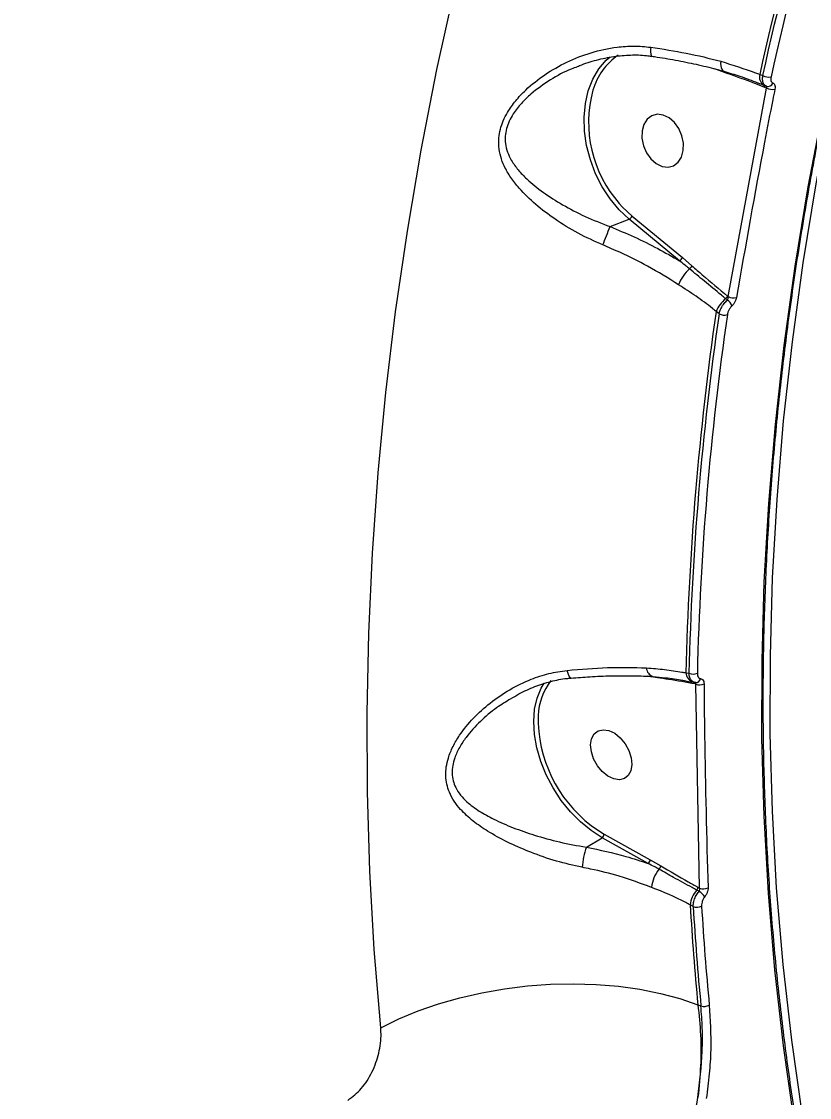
# Model space of a CAD drawing. Header units: millimetres. Extents: x -7151 to 6134, y -5040 to 5562.
# Drawn here: x -2602.9 to -2472.9, y -678.1 to -500.6 of the extents above; entities that cross this region are included whole.
import ezdxf

# ---------------------------------------------------------------- set-up
doc = ezdxf.new("R2010")
doc.units = ezdxf.units.MM
for name, color, linetype in [('DIKOM_ОБЪЕКТ', 7, 'Continuous'), ('DIKOM_РАЗМЕР_ЗОНА', 7, 'Continuous'), ('DIKOM_РАЗМЕР_ОБЪЕКТА', 7, 'Continuous')]:
    doc.layers.add(name, color=color, linetype=linetype)
doc.styles.add('style1', font='arial.ttf', dxfattribs={"width": 0.8})
doc.dimstyles.new('1-50', dxfattribs={"dimtxt": 300, "dimasz": 200, "dimexe": 100, "dimexo": 0, "dimgap": 100, "dimtad": 1, "dimtxsty": 'style1', "dimcen": 200, "dimclrd": 7, "dimclre": 7, "dimclrt": 7, "dimadec": 1, "dimazin": 2, "dimtfac": 1, "dimtmove": 0, "dimatfit": 2, "dimfxl": 0, "dimlwd": 25, "dimlwe": 18, "dimarcsym": 0})

# ---------------------------------------------------------------- blocks, each defined once
blk = doc.blocks.new('*D0')
at = {"layer": 'Defpoints', "color": 0, "transparency": 16777216}
for p in [(4133.55, 168.74), (-4567.47, -1241.13), (4133.55, -4153.12)]:
    blk.add_point(p, dxfattribs=at)
at = {"layer": 'DIKOM_РАЗМЕР_ОБЪЕКТА', "color": 7, "lineweight": 18, "transparency": 16777216}
for p, q in [((4133.55, 168.74), (4133.55, -4253.12)), ((-4567.47, -1241.13), (-4567.47, -4253.12))]:
    blk.add_line(p, q, dxfattribs=at)
at = {"layer": 'DIKOM_РАЗМЕР_ОБЪЕКТА', "color": 7, "lineweight": 25, "transparency": 16777216}
blk.add_line((-4367.47, -4153.12), (3933.55, -4153.12), dxfattribs=at)
at = {"layer": 'DIKOM_РАЗМЕР_ОБЪЕКТА', "color": 7, "transparency": 16777216}
for points in [[(-4367.47, -4119.79), (-4367.47, -4186.45), (-4567.47, -4153.12)], [(3933.55, -4119.79), (3933.55, -4186.45), (4133.55, -4153.12)]]:
    blk.add_solid(points, dxfattribs=at)
at = {"layer": 'DIKOM_РАЗМЕР_ОБЪЕКТА', "color": 7, "transparency": 16777216, "insert": (150.61, -3899.95), "char_height": 300, "attachment_point": 5, "style": 'style1'}
blk.add_mtext('8700', dxfattribs=at)
blk = doc.blocks.new('*D1')
at = {"layer": 'Defpoints', "color": 0, "transparency": 16777216}
for p in [(-2392.45, 3674.75), (-6010.84, -1738.88), (-3202.89, -1738.88)]:
    blk.add_point(p, dxfattribs=at)
at = {"layer": 'DIKOM_РАЗМЕР_ОБЪЕКТА', "color": 7, "lineweight": 18, "transparency": 16777216}
for p, q in [((-2392.45, 3674.75), (-6110.84, 3674.75)), ((-3202.89, -1738.88), (-6110.84, -1738.88))]:
    blk.add_line(p, q, dxfattribs=at)
at = {"layer": 'DIKOM_РАЗМЕР_ОБЪЕКТА', "color": 7, "lineweight": 25, "transparency": 16777216}
blk.add_line((-6010.84, 3474.75), (-6010.84, -1538.88), dxfattribs=at)
at = {"layer": 'DIKOM_РАЗМЕР_ОБЪЕКТА', "color": 7, "transparency": 16777216}
for points in [[(-6044.18, 3474.75), (-5977.51, 3474.75), (-6010.84, 3674.75)], [(-6044.18, -1538.88), (-5977.51, -1538.88), (-6010.84, -1738.88)]]:
    blk.add_solid(points, dxfattribs=at)
at = {"layer": 'DIKOM_РАЗМЕР_ОБЪЕКТА', "color": 7, "transparency": 16777216, "insert": (-6264.01, 967.94), "char_height": 300, "attachment_point": 5, "rotation": 90, "style": 'style1'}
blk.add_mtext('5400', dxfattribs=at)
blk = doc.blocks.new('*D3')
at = {"layer": 'Defpoints', "color": 0, "transparency": 16777216}
for p in [(6133.55, 253.24), (-5802.46, -2467.19), (6133.55, -4939.78)]:
    blk.add_point(p, dxfattribs=at)
at = {"layer": 'DIKOM_РАЗМЕР_ЗОНА', "color": 7, "lineweight": 18, "transparency": 16777216}
for p, q in [((6133.55, 253.24), (6133.55, -5039.78)), ((-5802.46, -2467.19), (-5802.46, -5039.78))]:
    blk.add_line(p, q, dxfattribs=at)
at = {"layer": 'DIKOM_РАЗМЕР_ЗОНА', "color": 7, "lineweight": 25, "transparency": 16777216}
blk.add_line((-5602.46, -4939.78), (5933.55, -4939.78), dxfattribs=at)
at = {"layer": 'DIKOM_РАЗМЕР_ЗОНА', "color": 7, "transparency": 16777216}
for points in [[(-5602.46, -4906.44), (-5602.46, -4973.11), (-5802.46, -4939.78)], [(5933.55, -4906.44), (5933.55, -4973.11), (6133.55, -4939.78)]]:
    blk.add_solid(points, dxfattribs=at)
at = {"layer": 'DIKOM_РАЗМЕР_ЗОНА', "color": 7, "transparency": 16777216, "insert": (186.61, -4686.61), "char_height": 300, "attachment_point": 5, "style": 'style1'}
blk.add_mtext('11950', dxfattribs=at)

msp = doc.modelspace()

# ---------------------------------------------------------------- linework, layer by layer
at = {"layer": 'DIKOM_ОБЪЕКТ', "color": 7, "linetype": 'Continuous', "lineweight": 15}
for p, q in [((-2510.791, -507.927), (-2511.198, -508.074)), ((-2488.218, -508.496), (-2488.469, -508.399)), ((-2486.45, -509.143), (-2488.218, -508.496)), ((-2481.078, -509.315), (-2480.568, -509.512)), ((-2481.696, -510.596), (-2480.36, -511.106)), ((-2480.392, -511.094), (-2479.996, -511.248)), ((-2480.391, -511.094), (-2480.36, -511.106)), ((-2486.29, -545.98), (-2479.934, -511.559)), ((-2479.934, -511.559), (-2480.214, -511.45)), ((-2505.782, -534.435), (-2502.612, -533.213)), ((-2494.316, -540.07), (-2502.612, -533.213)), ((-2502.133, -532.7), (-2493.837, -539.557)), ((-2493.837, -539.557), (-2492.253, -540.912)), ((-2486.379, -545.906), (-2486.29, -545.98)), ((-2487.787, -548.834), (-2488.265, -548.445)), ((-2497.947, -608.894), (-2499.622, -608.626)), ((-2493.257, -608.051), (-2492.754, -608.141)), ((-2493.83, -609.293), (-2493.473, -609.355)), ((-2492.811, -609.472), (-2492.084, -609.601)), ((-2492.066, -609.602), (-2491.765, -609.656)), ((-2491.646, -609.927), (-2491.739, -609.91)), ((-2490.994, -643.601), (-2491.646, -609.927)), ((-2509.69, -636.835), (-2507.101, -635.28)), ((-2507.101, -635.28), (-2507.241, -635.201)), ((-2499.504, -639.518), (-2507.101, -635.28)), ((-2506.738, -634.675), (-2499.141, -638.912)), ((-2499.141, -638.912), (-2497.403, -639.919)), ((-2491.269, -643.448), (-2490.994, -643.601)), ((-2492.054, -646.65), (-2492.557, -646.372)), ((-2491.275, -662.861), (-2490.779, -663.026))]:
    msp.add_line(p, q, dxfattribs=at)
at = {"layer": 'DIKOM_ОБЪЕКТ', "color": 7, "linetype": 'Continuous', "lineweight": 15, "flags": 128}
for points in [[(-2470.747, -706.643), (-2473.238, -694.415), (-2475.376, -682.07), (-2477.157, -669.618), (-2478.581, -657.065), (-2479.646, -644.422), (-2480.353, -631.695), (-2480.7, -618.893), (-2480.688, -606.024), (-2480.316, -593.098), (-2479.585, -580.122), (-2478.494, -567.105), (-2477.046, -554.056), (-2475.24, -540.982), (-2473.079, -527.893), (-2470.562, -514.797), (-2467.693, -501.703), (-2464.473, -488.619), (-2460.904, -475.555), (-2456.987, -462.517), (-2452.727, -449.516), (-2448.126, -436.559)], [(-2446.913, -436.328), (-2451.5, -449.246), (-2455.748, -462.209), (-2459.651, -475.207), (-2463.21, -488.232), (-2466.421, -501.277), (-2469.281, -514.331), (-2471.79, -527.388), (-2473.945, -540.437), (-2475.745, -553.472), (-2477.19, -566.482), (-2478.276, -579.46), (-2479.005, -592.397), (-2479.376, -605.284), (-2479.389, -618.114), (-2479.043, -630.877), (-2478.338, -643.566), (-2477.276, -656.172), (-2475.856, -668.686), (-2474.081, -681.101), (-2471.95, -693.409), (-2469.465, -705.601)], [(-2543.637, -666.624), (-2544.704, -653.742), (-2545.437, -640.781), (-2545.835, -627.75), (-2545.897, -614.656), (-2545.623, -601.506), (-2545.015, -588.306), (-2544.072, -575.066), (-2542.794, -561.791), (-2541.183, -548.489), (-2539.239, -535.167), (-2536.963, -521.833), (-2534.357, -508.493), (-2531.422, -495.156), (-2528.16, -481.829)], [(-2476.987, -492.274), (-2477.53, -494.403), (-2478.064, -496.532), (-2478.589, -498.662), (-2479.105, -500.792), (-2479.612, -502.922), (-2480.109, -505.053), (-2480.598, -507.183), (-2481.078, -509.315)], [(-2480.568, -509.512), (-2480.091, -507.396), (-2479.606, -505.28), (-2479.111, -503.164), (-2478.608, -501.048), (-2478.096, -498.933), (-2477.574, -496.818), (-2477.044, -494.703), (-2476.505, -492.589)], [(-2475.158, -492.835), (-2475.696, -494.944), (-2476.225, -497.054), (-2476.745, -499.164), (-2477.256, -501.275), (-2477.758, -503.386), (-2478.252, -505.497), (-2478.736, -507.609), (-2479.212, -509.72)], [(-2502.612, -533.213), (-2504.257, -531.666), (-2505.753, -529.871), (-2507.065, -527.869), (-2508.167, -525.702), (-2509.033, -523.42), (-2509.645, -521.07), (-2509.988, -518.706), (-2510.056, -516.378), (-2509.849, -514.138), (-2509.368, -512.034), (-2508.626, -510.113), (-2507.638, -508.417), (-2506.426, -506.983), (-2505.781, -506.404)], [(-2487.511, -507.132), (-2487.525, -507.524), (-2487.502, -507.88), (-2487.442, -508.19), (-2487.348, -508.445), (-2487.221, -508.637), (-2487.067, -508.76), (-2486.979, -508.795)], [(-2493.691, -521.882), (-2493.668, -520.676), (-2493.922, -519.436), (-2494.433, -518.263), (-2495.16, -517.251), (-2496.044, -516.483), (-2497.012, -516.02), (-2497.987, -515.901), (-2498.89, -516.134), (-2499.647, -516.701), (-2500.197, -517.557), (-2500.496, -518.631), (-2500.519, -519.836), (-2500.265, -521.076), (-2499.754, -522.249), (-2499.027, -523.261), (-2498.144, -524.029), (-2497.175, -524.492), (-2496.2, -524.611), (-2495.297, -524.378), (-2494.54, -523.811), (-2493.99, -522.956), (-2493.691, -521.882)], [(-2504.251, -530.62), (-2503.729, -531.2), (-2502.133, -532.7)], [(-2512.221, -608.927), (-2512.308, -608.905), (-2512.424, -608.802), (-2512.54, -608.618), (-2512.653, -608.36), (-2512.758, -608.037), (-2512.852, -607.66)], [(-2507.241, -635.201), (-2508.921, -634.11), (-2510.675, -632.669), (-2512.325, -630.991), (-2513.834, -629.11), (-2515.17, -627.069), (-2516.303, -624.913), (-2517.208, -622.687), (-2517.866, -620.442), (-2518.262, -618.227), (-2518.387, -616.089), (-2518.239, -614.075), (-2517.821, -612.231), (-2517.142, -610.595), (-2516.661, -609.795)], [(-2502.178, -623.21), (-2502.34, -624.217), (-2502.764, -625.01), (-2503.417, -625.525), (-2504.245, -625.722), (-2505.181, -625.583), (-2506.15, -625.12), (-2507.072, -624.371), (-2507.874, -623.396), (-2508.489, -622.275), (-2508.869, -621.097), (-2508.983, -619.959), (-2508.821, -618.953), (-2508.396, -618.16), (-2507.744, -617.644), (-2506.916, -617.448), (-2505.98, -617.587), (-2505.011, -618.049), (-2504.089, -618.798), (-2503.287, -619.773), (-2502.672, -620.895), (-2502.292, -622.072), (-2502.178, -623.21)], [(-2508.888, -633.251), (-2508.503, -633.54), (-2506.738, -634.675)], [(-2543.637, -666.624), (-2540.66, -665.166), (-2537.471, -663.847), (-2534.097, -662.682), (-2530.571, -661.68), (-2526.924, -660.85), (-2523.19, -660.2), (-2519.402, -659.737), (-2515.595, -659.463), (-2511.804, -659.382), (-2508.063, -659.495), (-2504.406, -659.799), (-2500.868, -660.294), (-2497.479, -660.973), (-2494.272, -661.832), (-2491.275, -662.861)]]:
    msp.add_lwpolyline(points, dxfattribs=at)
at = {"layer": 'DIKOM_ОБЪЕКТ', "color": 7, "linetype": 'Continuous', "lineweight": 15}
for centre, radius, start, end in [((-2496.891, -505.372), 2.239, 165.94946, 204.75405), ((-2498.435, -514.868), 10.591, 124.46092, 163.86127), ((-2479.517, -509.735), 1.617, 164.94042, 237.25413), ((-2479.613, -507.809), 1.953, 240.71109, 281.84238), ((-2480.522, -511.377), 0.317, 346.55977, 57.83881), ((-2479.714, -510.408), 0.887, 253.51511, 337.4044), ((-2489.189, -517.253), 20.138, 164.65521, 221.59066), ((-2479.026, -509.918), 1.875, 241.03762, 284.09186), ((-2662.454, -474.571), 167.72, 337.97589, 339.08819), ((-2503.052, -532.323), 0.993, 296.31679, 337.65872), ((-2494.76, -539.176), 0.998, 296.42569, 337.54982), ((-2487.088, -547.101), 7.999, 134.42962, 157.32891), ((-2493.248, -540.441), 1.101, 300.58729, 334.65455), ((-2483.213, -550.534), 5.466, 129.51239, 157.53434), ((-2487.381, -545.469), 1.093, 309.10847, 336.40795), ((-2487.548, -548.193), 1.999, 19.64277, 55.29985), ((-2485.406, -544.246), 1.946, 242.97843, 284.43425), ((-1998.563, -619.47), 494.825, 171.74756, 178.67766), ((-1998.493, -619.676), 494.396, 171.76174, 178.66308), ((-1998.119, -619.648), 493.387, 171.76228, 178.6623), ((-2486.95, -547.165), 1.868, 243.34823, 286.62035), ((-2498.191, -607.194), 1.575, 182.15611, 251.2457), ((-2491.562, -607.982), 1.696, 182.32387, 252.7243), ((-2492.077, -606.513), 1.764, 247.41925, 293.57352), ((-2507.686, -615.481), 9.967, 141.98337, 177.91604), ((-2492.073, -609.935), 0.335, 4.30837, 73.37112), ((-2491.628, -608.835), 0.834, 265.32844, 346.6311), ((-2491.003, -608.349), 1.704, 247.8352, 295.84923), ((-2495.341, -615.525), 22.309, 178.95509, 232.61011), ((-2507.593, -634.573), 0.861, 304.82581, 353.23672), ((-2495.836, -641.521), 14.625, 161.31238, 174.66283), ((-2499.993, -638.813), 0.858, 304.78013, 353.35375), ((-2493.041, -644.106), 5.923, 142.24246, 173.8282), ((-2498.31, -639.771), 0.919, 309.66195, 350.76423), ((-2488.143, -646.847), 4.439, 138.81395, 173.85574), ((-2492.161, -643.332), 0.9, 318.81613, 352.59551), ((-2492.247, -646.345), 2.487, 32.14751, 62.41676), ((-2490.384, -641.951), 1.76, 249.72381, 296.15636), ((-2038.402, -619.364), 454.957, 183.40331, 185.48628), ((-2491.473, -645.045), 1.707, 250.11918, 297.98599), ((-2039.296, -619.66), 453.561, 183.41159, 185.48654), ((-2037.657, -619.524), 453.821, 183.41444, 185.48357), ((-2490.239, -661.43), 1.685, 251.29913, 299.83844)]:
    msp.add_arc(centre, radius, start, end, dxfattribs=at)
for points, knots in [([(-2470.516, -706.181), (-2470.934, -704.237), (-2472.145, -698.597), (-2473.927, -689.183), (-2475.763, -677.912), (-2477.3, -666.553), (-2478.541, -655.113), (-2479.484, -643.598), (-2480.131, -632.014), (-2480.477, -620.367), (-2480.527, -608.664), (-2480.277, -596.911), (-2479.731, -585.115), (-2478.886, -573.282), (-2477.742, -561.418), (-2476.303, -549.53), (-2474.568, -537.624), (-2472.538, -525.708), (-2470.213, -513.786), (-2467.596, -501.866), (-2464.687, -489.955), (-2461.488, -478.058), (-2458.003, -466.183), (-2454.228, -454.335), (-2450.832, -444.418), (-2448.657, -438.458), (-2447.915, -436.425)], [0, 0, 0, 0, 0.0228162, 0.0662187, 0.1096208, 0.1530227, 0.1964233, 0.2398233, 0.2832226, 0.3266209, 0.3700189, 0.4134159, 0.4568124, 0.5002082, 0.5436035, 0.5869978, 0.6303917, 0.6737852, 0.717178, 0.7605701, 0.803962, 0.8473531, 0.8907444, 0.9341347, 0.9775251, 1, 1, 1, 1]), ([(-2506.973, -537.465), (-2508.35, -536.846), (-2511.156, -535.585), (-2514.859, -533.283), (-2518.134, -530.798), (-2520.512, -528.495), (-2522.199, -526.352), (-2523.219, -524.61), (-2523.878, -522.882), (-2524.26, -520.878), (-2524.049, -518.356), (-2522.92, -515.772), (-2521.39, -513.63), (-2519.363, -511.481), (-2516.55, -509.264), (-2512.907, -507.189), (-2508.905, -505.62), (-2505.168, -504.812), (-2501.848, -504.565), (-2499.996, -504.74), (-2499.063, -504.829)], [0, 0, 0, 0, 0.0741122, 0.1510317, 0.2205989, 0.2917237, 0.3343321, 0.3775442, 0.4100552, 0.4432573, 0.4962483, 0.5490813, 0.5885325, 0.628973, 0.6961126, 0.7650048, 0.8354294, 0.9076221, 0.953434, 1, 1, 1, 1]), ([(-2499.063, -504.829), (-2497.08, -505.131), (-2493.069, -505.743), (-2489.378, -506.666), (-2487.511, -507.132)], [0, 0, 0, 0, 0.4942361, 1, 1, 1, 1]), ([(-2511.21, -508.038), (-2511.073, -507.977), (-2510.039, -507.511), (-2508.015, -506.915), (-2505.204, -506.303), (-2502.445, -506.08), (-2500.349, -506.091), (-2499.21, -506.298), (-2498.932, -506.348)], [0, 0, 0, 0, 0.03567, 0.270011, 0.5002941, 0.7217403, 0.9321679, 1, 1, 1, 1]), ([(-2498.922, -506.313), (-2498.767, -506.335), (-2497.431, -506.522), (-2494.953, -506.947), (-2491.554, -507.636), (-2488.896, -508.264), (-2487.421, -508.681), (-2486.991, -508.803)], [0, 0, 0, 0, 0.0370077, 0.3187966, 0.6011044, 0.8837038, 1, 1, 1, 1]), ([(-2487.511, -507.132), (-2485.547, -507.758), (-2483.322, -508.467), (-2481.314, -509.225), (-2481.078, -509.315)], [0, 0, 0, 0, 0.8821458, 1, 1, 1, 1]), ([(-2511.198, -508.074), (-2511.525, -508.187), (-2513.079, -508.725), (-2515.681, -510.196), (-2518.431, -512.127), (-2520.446, -514.072), (-2521.933, -515.951), (-2523.034, -518.258), (-2523.178, -520.463), (-2522.743, -522.173), (-2522.039, -523.64), (-2520.969, -525.116), (-2519.245, -526.906), (-2516.831, -528.835), (-2513.597, -530.885), (-2509.921, -532.822), (-2507.175, -533.892), (-2505.782, -534.435)], [0, 0, 0, 0, 0.02332436, 0.11069556, 0.19989521, 0.24918551, 0.29962233, 0.36312722, 0.42631109, 0.46602887, 0.50697715, 0.56122629, 0.61640038, 0.70761833, 0.80071133, 0.8989111, 1, 1, 1, 1]), ([(-2486.981, -508.796), (-2486.102, -509.059), (-2484.186, -509.631), (-2482.128, -510.423), (-2480.997, -510.862), (-2480.787, -510.944)], [0, 0, 0, 0, 0.40838, 0.8902863, 1, 1, 1, 1]), ([(-2480.214, -511.45), (-2480.763, -511.238), (-2482.839, -510.435), (-2484.92, -509.69), (-2486.45, -509.143)], [0, 0, 0, 0, 0.2646682, 1, 1, 1, 1]), ([(-2479.966, -511.259), (-2480.02, -511.236), (-2480.219, -511.152), (-2480.478, -510.846), (-2480.646, -510.261), (-2480.594, -509.762), (-2480.568, -509.512)], [0, 0, 0, 0, 0.1106511, 0.4063818, 0.7035077, 1, 1, 1, 1]), ([(-2479.934, -511.559), (-2479.917, -511.515), (-2479.882, -511.428), (-2479.888, -511.326), (-2479.925, -511.275), (-2479.958, -511.262), (-2479.966, -511.259)], [0, 0, 0, 0, 0.3133316, 0.6197737, 0.9171685, 1, 1, 1, 1]), ([(-2479.212, -509.72), (-2479.234, -509.867), (-2479.279, -510.161), (-2479.193, -510.506), (-2479.045, -510.686), (-2478.927, -510.736), (-2478.895, -510.749)], [0, 0, 0, 0, 0.29689762, 0.59405786, 0.88960384, 1, 1, 1, 1]), ([(-2478.895, -510.749), (-2478.871, -510.759), (-2478.76, -510.803), (-2478.61, -510.966), (-2478.514, -511.301), (-2478.551, -511.592), (-2478.57, -511.737)], [0, 0, 0, 0, 0.0856643, 0.3894165, 0.6947646, 1, 1, 1, 1]), ([(-2478.57, -511.737), (-2478.685, -512.32), (-2479.265, -515.236), (-2481.49, -526.642), (-2483.413, -537.566), (-2484.921, -546.131)], [0, 0, 0, 0, 0.0512248, 0.2561295, 1, 1, 1, 1]), ([(-2505.782, -534.435), (-2504.448, -534.989), (-2501.769, -536.101), (-2497.925, -537.995), (-2495.502, -539.388), (-2494.316, -540.07)], [0, 0, 0, 0, 0.3357623, 0.6747654, 1, 1, 1, 1]), ([(-2494.469, -544.018), (-2496.147, -542.978), (-2499.218, -541.075), (-2503.481, -538.95), (-2506.001, -537.879), (-2506.973, -537.465)], [0, 0, 0, 0, 0.42512427, 0.77806766, 1, 1, 1, 1]), ([(-2492.688, -541.389), (-2492.925, -541.192), (-2493.463, -540.745), (-2494.01, -540.312), (-2494.316, -540.07)], [0, 0, 0, 0, 0.4403143, 1, 1, 1, 1]), ([(-2486.691, -546.317), (-2486.924, -546.124), (-2488.091, -545.161), (-2490.088, -543.531), (-2491.862, -542.069), (-2492.688, -541.389)], [0, 0, 0, 0, 0.1178659, 0.5894566, 1, 1, 1, 1]), ([(-2492.253, -540.912), (-2491.687, -541.406), (-2489.742, -543.101), (-2487.774, -544.743), (-2486.379, -545.906)], [0, 0, 0, 0, 0.2911833, 1, 1, 1, 1]), ([(-2488.265, -548.445), (-2488.473, -548.274), (-2489.53, -547.402), (-2491.559, -545.919), (-2493.497, -544.653), (-2494.469, -544.018)], [0, 0, 0, 0, 0.1088521, 0.552803, 1, 1, 1, 1]), ([(-2487.787, -548.834), (-2487.765, -548.747), (-2487.683, -548.422), (-2487.427, -547.831), (-2486.97, -547.109), (-2486.597, -546.736), (-2486.41, -546.549)], [0, 0, 0, 0, 0.1092114, 0.4079438, 0.7031615, 1, 1, 1, 1]), ([(-2486.41, -546.549), (-2486.455, -546.512), (-2486.549, -546.434), (-2486.643, -546.357), (-2486.691, -546.317)], [0, 0, 0, 0, 0.48800535, 1, 1, 1, 1]), ([(-2486.41, -546.549), (-2486.381, -546.504), (-2486.321, -546.41), (-2486.281, -546.225), (-2486.278, -546.078), (-2486.288, -545.997), (-2486.29, -545.98)], [0, 0, 0, 0, 0.2866031, 0.5897739, 0.9138052, 1, 1, 1, 1]), ([(-2484.921, -546.131), (-2484.928, -546.171), (-2484.964, -546.363), (-2485.088, -546.72), (-2485.339, -547.174), (-2485.556, -547.405), (-2485.665, -547.521)], [0, 0, 0, 0, 0.0810512, 0.390819, 0.6952406, 1, 1, 1, 1]), ([(-2485.665, -547.521), (-2485.774, -547.636), (-2485.991, -547.867), (-2486.241, -548.32), (-2486.371, -548.693), (-2486.406, -548.899), (-2486.415, -548.955)], [0, 0, 0, 0, 0.2954297, 0.5903605, 0.8901838, 1, 1, 1, 1]), ([(-2373.892, -570.41), (-2374.909, -574.683), (-2377, -583.461), (-2381.752, -596.83), (-2387.735, -610.427), (-2394.99, -623.986), (-2403.495, -637.48), (-2413.22, -650.89), (-2424.121, -664.173), (-2436.147, -677.268), (-2449.242, -690.115), (-2462.72, -702.084), (-2476.407, -713.208), (-2490.138, -723.527), (-2504.589, -733.587), (-2519.694, -743.345), (-2535.313, -752.713), (-2551.407, -761.669), (-2566.179, -769.344), (-2575.735, -773.944), (-2579.628, -775.818)], [0, 0, 0, 0, 0.0574859, 0.1180999, 0.178617, 0.2389445, 0.2992719, 0.3597891, 0.4204031, 0.481018, 0.5415353, 0.6018626, 0.6537399, 0.7058935, 0.758108, 0.8103223, 0.862476, 0.9136442, 0.9648117, 1, 1, 1, 1]), ([(-2512.852, -607.66), (-2510.613, -607.476), (-2506.07, -607.104), (-2501.839, -607.156), (-2499.777, -607.252), (-2499.765, -607.253)], [0, 0, 0, 0, 0.4913962, 0.9970593, 1, 1, 1, 1]), ([(-2510.398, -640.161), (-2511.815, -639.843), (-2514.707, -639.195), (-2517.608, -638.177), (-2520.296, -637.121), (-2522.77, -636.029), (-2525.84, -634.348), (-2528.436, -632.555), (-2530.258, -630.902), (-2531.535, -629.285), (-2532.52, -627.498), (-2533.077, -625.091), (-2532.671, -622.442), (-2531.741, -620.193), (-2530.406, -617.946), (-2528.379, -615.485), (-2525.583, -612.961), (-2522.372, -610.773), (-2519.092, -609.179), (-2515.889, -608.105), (-2513.87, -607.809), (-2512.852, -607.66)], [0, 0, 0, 0, 0.0713199, 0.1455277, 0.1511386, 0.2166801, 0.2835493, 0.3372053, 0.3918197, 0.425164, 0.4591143, 0.5134565, 0.5679409, 0.6040744, 0.6411268, 0.7022462, 0.7649122, 0.8302362, 0.8968706, 0.9479858, 1, 1, 1, 1]), ([(-2522.185, -612.352), (-2521.741, -612.08), (-2520.466, -611.297), (-2518.238, -610.315), (-2515.585, -609.468), (-2513.571, -609.019), (-2512.455, -608.966), (-2512.22, -608.955)], [0, 0, 0, 0, 0.1460695, 0.4196551, 0.6828876, 0.9332634, 1, 1, 1, 1]), ([(-2512.221, -608.941), (-2511.173, -608.855), (-2508.944, -608.672), (-2505.622, -608.544), (-2502.289, -608.538), (-2499.976, -608.594), (-2498.834, -608.687), (-2498.706, -608.697)], [0, 0, 0, 0, 0.2209456, 0.4697052, 0.7191883, 0.9685372, 1, 1, 1, 1]), ([(-2499.765, -607.253), (-2498.754, -607.333), (-2496.724, -607.495), (-2494.598, -607.834), (-2493.476, -608.015), (-2493.257, -608.051)], [0, 0, 0, 0, 0.4439005, 0.8911288, 1, 1, 1, 1]), ([(-2498.698, -608.699), (-2498.013, -608.747), (-2496.332, -608.863), (-2494.353, -609.198), (-2493.134, -609.415), (-2492.811, -609.472)], [0, 0, 0, 0, 0.3357829, 0.8237074, 1, 1, 1, 1]), ([(-2491.739, -609.91), (-2493.21, -609.65), (-2495.285, -609.284), (-2497.346, -608.982), (-2497.947, -608.894)], [0, 0, 0, 0, 0.7088236, 1, 1, 1, 1]), ([(-2491.696, -609.666), (-2491.743, -609.659), (-2491.966, -609.625), (-2492.32, -609.408), (-2492.656, -608.885), (-2492.722, -608.389), (-2492.754, -608.141)], [0, 0, 0, 0, 0.08144457, 0.38579362, 0.69375179, 1, 1, 1, 1]), ([(-2491.372, -608.129), (-2491.363, -608.276), (-2491.347, -608.568), (-2491.173, -608.877), (-2490.974, -609.004), (-2490.844, -609.024), (-2490.817, -609.028)], [0, 0, 0, 0, 0.3077348, 0.6158617, 0.9192578, 1, 1, 1, 1]), ([(-2491.646, -609.927), (-2491.631, -609.883), (-2491.601, -609.796), (-2491.616, -609.706), (-2491.657, -609.671), (-2491.691, -609.667), (-2491.696, -609.666)], [0, 0, 0, 0, 0.3346958, 0.6549278, 0.9520413, 1, 1, 1, 1]), ([(-2490.817, -609.028), (-2490.799, -609.03), (-2490.679, -609.046), (-2490.482, -609.156), (-2490.298, -609.451), (-2490.272, -609.739), (-2490.26, -609.883)], [0, 0, 0, 0, 0.0524642, 0.3651492, 0.6827403, 1, 1, 1, 1]), ([(-2490.26, -609.883), (-2490.256, -610.454), (-2490.239, -613.31), (-2490.128, -624.479), (-2489.837, -635.158), (-2489.608, -643.53)], [0, 0, 0, 0, 0.0512246, 0.2561278, 1, 1, 1, 1]), ([(-2522.176, -612.365), (-2522.962, -612.841), (-2524.746, -613.919), (-2527.241, -616.05), (-2529.275, -618.264), (-2530.651, -620.328), (-2531.599, -622.327), (-2532.034, -624.708), (-2531.465, -626.782), (-2530.485, -628.267), (-2529.21, -629.596), (-2527.387, -630.934), (-2524.827, -632.346), (-2521.787, -633.665), (-2518.153, -634.922), (-2514.096, -636.057), (-2511.175, -636.573), (-2509.69, -636.835)], [0, 0, 0, 0, 0.0600295, 0.1361273, 0.2137549, 0.2568359, 0.300977, 0.3636989, 0.4263302, 0.4659379, 0.5065577, 0.5729334, 0.6406581, 0.7237604, 0.8082938, 0.902564, 1, 1, 1, 1]), ([(-2509.69, -636.835), (-2507.483, -637.297), (-2503.979, -638.032), (-2500.713, -639.116), (-2499.504, -639.518)], [0, 0, 0, 0, 0.6298954, 1, 1, 1, 1]), ([(-2391.928, -637.661), (-2392.263, -639.05), (-2393.623, -644.688), (-2397.254, -654.359), (-2402.74, -666.623), (-2409.31, -678.585), (-2417.02, -690.583), (-2425.919, -702.58), (-2435.989, -714.535), (-2446.943, -726.122), (-2458.693, -737.315), (-2471.145, -748.099), (-2484.56, -758.72), (-2498.95, -769.129), (-2514.222, -779.325), (-2525.04, -785.811), (-2530.447, -789.053)], [0, 0, 0, 0, 0.0258106, 0.10483, 0.179047, 0.2533225, 0.3275399, 0.40392, 0.4803627, 0.5567441, 0.6296188, 0.7025471, 0.7754218, 0.8502634, 0.925159, 1, 1, 1, 1]), ([(-2498.93, -643.469), (-2500.679, -642.83), (-2503.912, -641.651), (-2507.848, -640.67), (-2509.935, -640.253), (-2510.398, -640.161)], [0, 0, 0, 0, 0.4786931, 0.88435685, 1, 1, 1, 1]), ([(-2497.724, -640.479), (-2497.981, -640.336), (-2498.572, -640.008), (-2499.167, -639.695), (-2499.504, -639.518)], [0, 0, 0, 0, 0.4353595, 1, 1, 1, 1]), ([(-2491.484, -643.924), (-2491.735, -643.784), (-2492.992, -643.085), (-2495.065, -641.946), (-2496.908, -640.929), (-2497.724, -640.479)], [0, 0, 0, 0, 0.122305, 0.6114405, 1, 1, 1, 1]), ([(-2497.403, -639.919), (-2495.901, -640.799), (-2493.859, -641.997), (-2491.811, -643.144), (-2491.269, -643.448)], [0, 0, 0, 0, 0.7352778, 1, 1, 1, 1]), ([(-2492.557, -646.372), (-2492.79, -646.243), (-2494.77, -645.149), (-2496.98, -644.256), (-2498.93, -643.469)], [0, 0, 0, 0, 0.1178798, 1, 1, 1, 1]), ([(-2492.054, -646.65), (-2492.052, -646.552), (-2492.045, -646.215), (-2491.908, -645.583), (-2491.58, -644.794), (-2491.257, -644.359), (-2491.095, -644.141)], [0, 0, 0, 0, 0.1209286, 0.4144241, 0.7069086, 1, 1, 1, 1]), ([(-2491.095, -644.141), (-2491.127, -644.123), (-2491.257, -644.051), (-2491.387, -643.978), (-2491.484, -643.924)], [0, 0, 0, 0, 0.2501498, 1, 1, 1, 1]), ([(-2491.095, -644.141), (-2491.067, -644.095), (-2491.009, -644.002), (-2490.973, -643.828), (-2490.974, -643.692), (-2490.99, -643.619), (-2490.994, -643.601)], [0, 0, 0, 0, 0.2929035, 0.5922353, 0.9005321, 1, 1, 1, 1]), ([(-2489.608, -643.53), (-2489.607, -643.577), (-2489.606, -643.772), (-2489.671, -644.145), (-2489.854, -644.626), (-2490.045, -644.89), (-2490.141, -645.022)], [0, 0, 0, 0, 0.09635344, 0.3985362, 0.69904902, 1, 1, 1, 1]), ([(-2490.141, -645.022), (-2490.236, -645.154), (-2490.427, -645.417), (-2490.611, -645.898), (-2490.679, -646.285), (-2490.674, -646.492), (-2490.672, -646.552)], [0, 0, 0, 0, 0.2927054, 0.5850939, 0.8788628, 1, 1, 1, 1]), ([(-2491.275, -662.861), (-2491.103, -664.512), (-2490.766, -667.758), (-2490.767, -672.896), (-2491.098, -676.387), (-2491.265, -678.144)], [0, 0, 0, 0, 0.3395447, 0.6677612, 1, 1, 1, 1]), ([(-2491.265, -678.144), (-2490.967, -675.567), (-2490.516, -671.664), (-2490.51, -666.662), (-2490.689, -664.238), (-2490.779, -663.026)], [0, 0, 0, 0, 0.4928114, 0.7464008, 1, 1, 1, 1]), ([(-2489.401, -662.891), (-2489.258, -665.322), (-2489.042, -669.003), (-2489.361, -674.243), (-2489.713, -676.953), (-2489.889, -678.308)], [0, 0, 0, 0, 0.4927593, 0.7463824, 1, 1, 1, 1]), ([(-2549.054, -678.619), (-2548.287, -678.014), (-2546.727, -676.785), (-2544.948, -673.94), (-2543.825, -670.783), (-2543.525, -668.279), (-2543.614, -666.957), (-2543.637, -666.624)], [0, 0, 0, 0, 0.2187186, 0.4447869, 0.6794106, 0.9191977, 1, 1, 1, 1]), ([(-2518.441, -723.969), (-2517.081, -723.03), (-2514.357, -721.15), (-2510.522, -717.702), (-2506.923, -713.853), (-2503.626, -709.589), (-2500.648, -704.996), (-2498.012, -700.119), (-2495.752, -695.016), (-2493.884, -689.764), (-2492.292, -684.103), (-2491.627, -680.24), (-2491.265, -678.144)], [0, 0, 0, 0, 0.09777312, 0.19585795, 0.29363076, 0.39145778, 0.48959245, 0.58742545, 0.68589709, 0.78468139, 0.88315629, 1, 1, 1, 1])]:
    msp.add_open_spline(points, degree=3, knots=knots, dxfattribs=at)

# ---------------------------------------------------------------- dimensions: what is measured, and where the dimension line sits
at = {"layer": 'DIKOM_РАЗМЕР_ЗОНА'}
dim = msp.add_linear_dim(base=(6133.546, -4939.778), p1=(-5802.455, -2467.185), p2=(6133.546, 253.243), text='11950', dimstyle='1-50', dxfattribs=at)
dim.commit()
dim.dimension.update_dxf_attribs({"geometry": '*D3', "text_midpoint": (186.606, -4939.778), "dimtype": 160})
at = {"layer": 'DIKOM_РАЗМЕР_ОБЪЕКТА'}
dim = msp.add_linear_dim(base=(-6010.843, -1738.877), p1=(-2392.449, 3674.75), p2=(-3202.885, -1738.877), angle=90, text='5400', dimstyle='1-50', dxfattribs=at)
dim.commit()
dim.dimension.update_dxf_attribs({"geometry": '*D1', "text_midpoint": (-6010.843, 967.936), "dimtype": 160})
dim = msp.add_linear_dim(base=(4133.546, -4153.121), p1=(-4567.472, -1241.128), p2=(4133.546, 168.743), text='8700', dimstyle='1-50', dxfattribs=at)
dim.commit()
dim.dimension.update_dxf_attribs({"geometry": '*D0', "text_midpoint": (150.606, -4153.121), "dimtype": 160})

doc.saveas('drawing.dxf')
